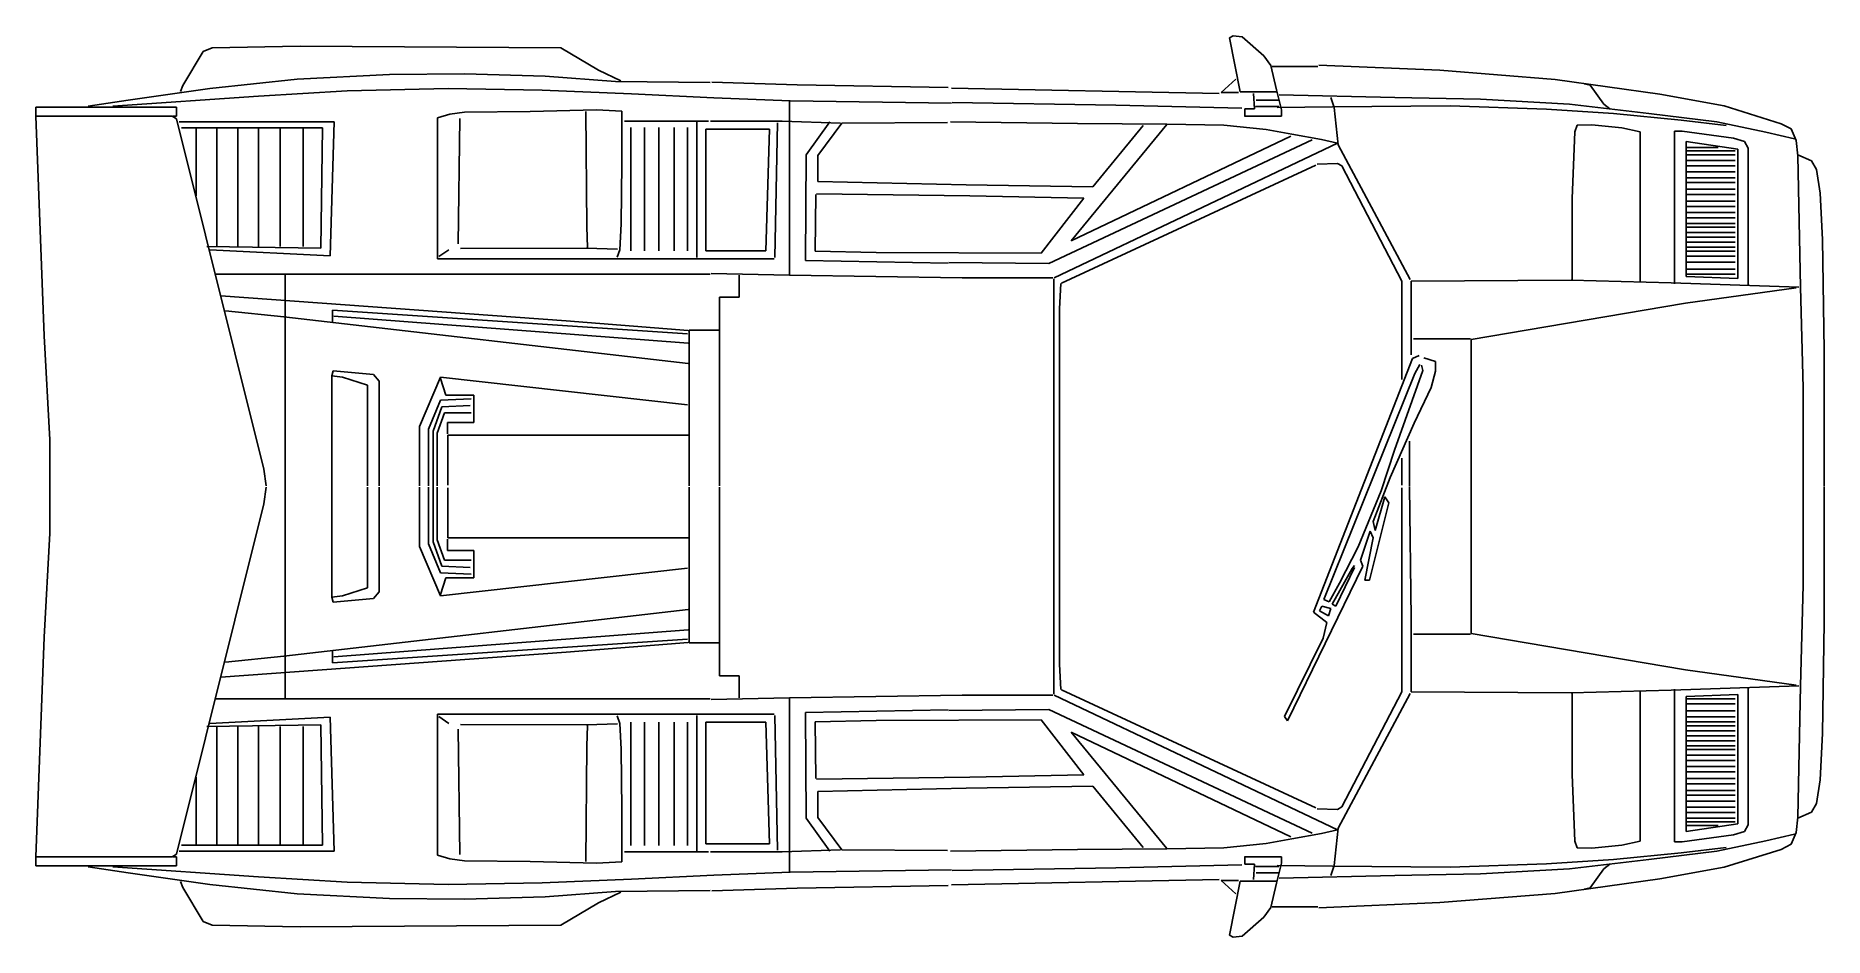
# Model space of a CAD drawing. Extents: x -4.33 to 0, y -1.09 to 1.09.
import ezdxf

# ---------------------------------------------------------------- set-up
doc = ezdxf.new("R2010")
doc.units = 0
doc.layers.get('0').update_dxf_attribs({"linetype": 'CONTINUOUS'})

msp = doc.modelspace()

# ---------------------------------------------------------------- linework, layer by layer
at = {"color": 0, "linetype": 'BYBLOCK'}
for p, q in [((-1.4297, 1.0885), (-1.4386, 1.0834)), ((-1.4386, 1.0834), (-1.4131, 0.9531)), ((-1.408, 1.086), (-1.4297, 1.0885)), ((-1.3555, 1.04), (-1.408, 1.086)), ((-3.9224, 1.0505), (-3.9709, 0.9685)), ((-3.9, 1.0598), (-3.9224, 1.0505)), ((-3.6874, 1.0636), (-3.9, 1.0598)), ((-3.057, 1.0598), (-3.6874, 1.0636)), ((-2.9656, 1.0058), (-3.057, 1.0598)), ((-1.3389, 1.017), (-1.3555, 1.04)), ((-3.471, 0.9946), (-3.2901, 0.9965)), ((-3.2901, 0.9965), (-3.0943, 0.9909)), ((-2.9115, 0.9797), (-2.9656, 1.0058)), ((-1.3248, 0.9582), (-1.3389, 1.017)), ((-1.2255, 1.0147), (-1.3357, 1.0147)), ((-0.9299, 1.0051), (-1.2228, 1.0173)), ((-0.6513, 0.9825), (-0.9299, 1.0051)), ((-4.1033, 0.9331), (-3.9056, 0.961)), ((-3.9709, 0.9685), (-3.9765, 0.9536)), ((-3.9056, 0.961), (-3.6949, 0.9834)), ((-3.5736, 0.9555), (-3.7881, 0.9424)), ((-3.6949, 0.9834), (-3.471, 0.9946)), ((-3.3293, 0.961), (-3.5736, 0.9555)), ((-3.1018, 0.9573), (-3.3293, 0.961)), ((-2.8854, 0.948), (-3.1018, 0.9573)), ((-3.0943, 0.9909), (-2.9246, 0.9778)), ((-2.9246, 0.9778), (-2.6952, 0.976)), ((-2.4846, 0.97), (-2.6911, 0.9762)), ((-2.1194, 0.9639), (-2.4846, 0.97)), ((-1.4642, 0.9492), (-2.1112, 0.962)), ((-1.4233, 0.9837), (-1.4591, 0.9518)), ((-1.4131, 0.9531), (-1.3236, 0.9531)), ((-1.3133, 0.9096), (-1.3248, 0.9582)), ((-0.3974, 0.9477), (-0.6513, 0.9825)), ((-0.5661, 0.9691), (-0.5809, 0.9726)), ((-0.5329, 0.9234), (-0.5661, 0.9691)), ((-3.9869, 0.9161), (-4.3271, 0.9161)), ((-4.3271, 0.9161), (-4.3271, 0.8939)), ((-4.2003, 0.9182), (-4.1033, 0.9331)), ((-3.7881, 0.9424), (-4.1406, 0.9182)), ((-3.9869, 0.8939), (-3.9869, 0.9161)), ((-3.1306, 0.9054), (-2.9706, 0.9092)), ((-2.9706, 0.9092), (-2.9092, 0.9067)), ((-2.6862, 0.9382), (-2.8854, 0.948)), ((-2.5016, 0.9315), (-2.6862, 0.9382)), ((-2.5031, 0.93), (-2.5031, 0.5095)), ((-2.1117, 0.9254), (-2.5016, 0.9315)), ((-1.7136, 0.9211), (-2.1099, 0.9275)), ((-1.4092, 0.9135), (-1.7136, 0.9211)), ((-1.4591, 0.9518), (-1.4169, 0.9518)), ((-1.4016, 0.9122), (-1.4016, 0.8943)), ((-1.3785, 0.9122), (-1.4016, 0.9122)), ((-1.3811, 0.9492), (-1.3785, 0.9122)), ((-1.3197, 0.9173), (-1.376, 0.9173)), ((-1.3197, 0.9326), (-1.3747, 0.9326)), ((-1.19, 0.917), (-1.3232, 0.915)), ((-1.0385, 0.9396), (-1.3191, 0.9457)), ((-1.3133, 0.8943), (-1.3133, 0.9096)), ((-1.1859, 0.915), (-1.1941, 0.9396)), ((-0.9053, 0.9191), (-1.19, 0.917)), ((-1.1757, 0.8249), (-1.1859, 0.915)), ((-0.8316, 0.9355), (-1.0385, 0.9396)), ((-0.6718, 0.9109), (-0.9053, 0.9191)), ((-0.6165, 0.9232), (-0.8316, 0.9355)), ((-0.51, 0.9007), (-0.6718, 0.9109)), ((-0.424, 0.9007), (-0.6165, 0.9232)), ((-0.519, 0.9123), (-0.5329, 0.9234)), ((-0.2417, 0.9191), (-0.3974, 0.9477)), ((-0.1045, 0.8761), (-0.2417, 0.9191)), ((-4.3271, 0.8939), (-4.3069, 0.3629)), ((-3.997, 0.8939), (-4.3271, 0.8939)), ((-3.9869, 0.8879), (-3.997, 0.8939)), ((-3.995, 0.8939), (-3.9869, 0.8939)), ((-3.7756, 0.0411), (-3.9869, 0.8879)), ((-3.9802, 0.8809), (-3.6053, 0.8809)), ((-3.6333, 0.866), (-3.9746, 0.866)), ((-3.9392, 0.702), (-3.9392, 0.866)), ((-3.8888, 0.5789), (-3.8888, 0.866)), ((-3.8385, 0.5789), (-3.8385, 0.866)), ((-3.7881, 0.5789), (-3.7881, 0.866)), ((-3.7359, 0.5789), (-3.7359, 0.866)), ((-3.6799, 0.5789), (-3.6799, 0.866)), ((-3.637, 0.5752), (-3.6333, 0.866)), ((-3.6053, 0.8809), (-3.6147, 0.5566)), ((-3.3547, 0.8901), (-3.3252, 0.899)), ((-3.3547, 0.5497), (-3.3547, 0.8901)), ((-3.3252, 0.899), (-3.2894, 0.9041)), ((-3.3009, 0.8888), (-3.3048, 0.5855)), ((-3.2894, 0.9041), (-3.1306, 0.9054)), ((-2.9962, 0.9054), (-2.9937, 0.6265)), ((-2.9092, 0.9067), (-2.9092, 0.78)), ((-2.6992, 0.8824), (-2.9028, 0.8824)), ((-2.8874, 0.867), (-2.8874, 0.5689)), ((-2.8541, 0.867), (-2.8541, 0.5689)), ((-2.8195, 0.867), (-2.8195, 0.5689)), ((-2.7824, 0.867), (-2.7824, 0.5689)), ((-2.7504, 0.867), (-2.7504, 0.5689)), ((-2.7274, 0.8824), (-2.7274, 0.5523)), ((-2.5216, 0.8822), (-2.6942, 0.8822)), ((-2.5392, 0.5523), (-2.5328, 0.8785)), ((-2.3798, 0.8776), (-2.5216, 0.8822)), ((-2.463, 0.8006), (-2.406, 0.8807)), ((-2.4353, 0.7991), (-2.3767, 0.8776)), ((-2.3767, 0.8776), (-2.1209, 0.8792)), ((-1.8069, 0.8764), (-2.1138, 0.8802)), ((-1.8222, 0.5927), (-1.5908, 0.8738)), ((-1.5908, 0.8751), (-1.8069, 0.8764)), ((-1.6478, 0.8715), (-1.7696, 0.7236)), ((-1.4527, 0.8726), (-1.5908, 0.8751)), ((-1.3504, 0.8623), (-1.4527, 0.8726)), ((-1.4028, 0.8943), (-1.3133, 0.8943)), ((-0.5974, 0.8722), (-0.6036, 0.8566)), ((-0.5622, 0.8732), (-0.5974, 0.8722)), ((-0.4897, 0.8659), (-0.5622, 0.8732)), ((-0.3462, 0.8843), (-0.51, 0.9007)), ((-0.4451, 0.8566), (-0.4897, 0.8659)), ((-0.2601, 0.8802), (-0.424, 0.9007)), ((-0.2376, 0.872), (-0.3462, 0.8843)), ((-0.1413, 0.8556), (-0.2601, 0.8802)), ((-0.0799, 0.8638), (-0.1045, 0.8761)), ((-2.7056, 0.5689), (-2.7056, 0.8632)), ((-2.7056, 0.8632), (-2.552, 0.8632)), ((-2.552, 0.8632), (-2.5609, 0.5689)), ((-1.2392, 0.8368), (-1.8759, 0.5378)), ((-1.8632, 0.5033), (-1.1778, 0.8291)), ((-1.2903, 0.8457), (-1.8222, 0.5927)), ((-1.2878, 0.8508), (-1.3504, 0.8623)), ((-1.2162, 0.8381), (-1.2878, 0.8508)), ((-1.1778, 0.8291), (-1.2162, 0.8381)), ((-1.0016, 0.4995), (-1.1757, 0.8249)), ((-0.6036, 0.8566), (-0.6098, 0.6952)), ((-0.4451, 0.4954), (-0.4451, 0.8566)), ((-0.3625, 0.8577), (-0.3625, 0.4892)), ((-0.3441, 0.8577), (-0.3625, 0.8577)), ((-0.2192, 0.8413), (-0.3441, 0.8577)), ((-0.2089, 0.8147), (-0.3339, 0.8331)), ((-0.3339, 0.8331), (-0.3339, 0.5067)), ((-0.1925, 0.8331), (-0.2192, 0.8413)), ((-0.1843, 0.8167), (-0.1925, 0.8331)), ((-0.0717, 0.8393), (-0.1413, 0.8556)), ((-0.0676, 0.8352), (-0.0799, 0.8638)), ((-0.0635, 0.7983), (-0.0676, 0.8352)), ((-2.9092, 0.78), (-2.9104, 0.6342)), ((-2.4646, 0.545), (-2.463, 0.8006)), ((-2.4353, 0.7359), (-2.4353, 0.7991)), ((-1.1777, 0.7799), (-1.2269, 0.7778)), ((-1.1675, 0.7738), (-1.1777, 0.7799)), ((-0.2566, 0.8183), (-0.3333, 0.8183)), ((-0.2152, 0.8101), (-0.3333, 0.8101)), ((-0.2152, 0.8007), (-0.3333, 0.8007)), ((-0.2152, 0.7873), (-0.3333, 0.7873)), ((-0.2089, 0.5015), (-0.2089, 0.8147)), ((-0.1843, 0.4872), (-0.1843, 0.8167)), ((-0.0307, 0.786), (-0.0635, 0.8004)), ((-0.0574, 0.481), (-0.0635, 0.7983)), ((-0.0184, 0.7656), (-0.0307, 0.786)), ((-2.0762, 0.7282), (-2.4353, 0.7359)), ((-1.8453, 0.4905), (-1.2302, 0.7755)), ((-1.0221, 0.4954), (-1.1675, 0.7738)), ((-0.2152, 0.7738), (-0.3333, 0.7738)), ((-0.2152, 0.7593), (-0.3333, 0.7593)), ((-0.2152, 0.7449), (-0.3333, 0.7449)), ((-0.0102, 0.7082), (-0.0184, 0.7656)), ((-2.4415, 0.5681), (-2.4399, 0.7051)), ((-2.4384, 0.7067), (-2.067, 0.702)), ((-1.7696, 0.7236), (-2.0762, 0.7282)), ((-2.067, 0.702), (-1.7911, 0.6959)), ((-1.7911, 0.6959), (-1.8944, 0.5634)), ((-0.6098, 0.6952), (-0.6098, 0.4985)), ((-0.2152, 0.7335), (-0.3333, 0.7335)), ((-0.2152, 0.7179), (-0.3333, 0.7179)), ((-0.2152, 0.7045), (-0.3333, 0.7045)), ((-0.0041, 0.5957), (-0.0102, 0.7082)), ((-0.2152, 0.689), (-0.3333, 0.689)), ((-0.2152, 0.6755), (-0.3333, 0.6755)), ((-0.2152, 0.661), (-0.3333, 0.661)), ((-2.9937, 0.6265), (-2.9924, 0.5766)), ((-2.9104, 0.6342), (-2.9143, 0.5715)), ((-0.2152, 0.6486), (-0.3333, 0.6486)), ((-0.2152, 0.6351), (-0.3333, 0.6351)), ((-0.2152, 0.6258), (-0.3333, 0.6258)), ((-0.2152, 0.6134), (-0.3333, 0.6134)), ((-3.9131, 0.5789), (-3.637, 0.5752)), ((-3.6147, 0.5566), (-3.9056, 0.5715)), ((-3.3521, 0.5548), (-3.3278, 0.5715)), ((-2.9949, 0.5753), (-3.2996, 0.574)), ((-2.9194, 0.5727), (-2.9949, 0.5753)), ((-2.9143, 0.5715), (-2.9207, 0.5536)), ((-2.5609, 0.5689), (-2.7056, 0.5689)), ((-2.2935, 0.565), (-2.4415, 0.5681)), ((-1.8944, 0.5634), (-2.2935, 0.565)), ((-0.2152, 0.602), (-0.3333, 0.602)), ((-0.2152, 0.5896), (-0.3333, 0.5896)), ((-0.2152, 0.5772), (-0.3333, 0.5772)), ((-0.2152, 0.5679), (-0.3333, 0.5679)), ((0, 0.3275), (-0.0041, 0.5957)), ((-2.5404, 0.5497), (-3.3547, 0.5497)), ((-2.1194, 0.5388), (-2.4646, 0.545)), ((-1.8759, 0.5378), (-2.1176, 0.5403)), ((-0.2152, 0.5555), (-0.3333, 0.5555)), ((-0.2152, 0.541), (-0.3333, 0.541)), ((-0.2152, 0.5244), (-0.3333, 0.5244)), ((-3.7255, 0.512), (-3.8924, 0.512)), ((-2.6956, 0.5124), (-3.7261, 0.5124)), ((-3.7239, 0.5104), (-3.7239, -0.0013)), ((-2.5031, 0.5095), (-2.6927, 0.5142)), ((-2.6254, 0.5101), (-2.6254, 0.4567)), ((-2.0855, 0.5034), (-2.5031, 0.5095)), ((-1.8667, 0.5034), (-2.0855, 0.5034)), ((-1.8643, 0.5007), (-1.8643, -0.0007)), ((-1.847, 0.4897), (-1.8501, 0.4284)), ((-1.0221, 0.2579), (-1.0221, 0.4954)), ((-0.6124, 0.4974), (-0.9995, 0.4954)), ((-0.9995, 0.4954), (-0.9995, 0.3173)), ((-0.3707, 0.4913), (-0.6124, 0.4974)), ((-0.0614, 0.481), (-0.3707, 0.4913)), ((-0.0676, 0.479), (-0.3359, 0.4421)), ((-0.3339, 0.5067), (-0.2089, 0.5015)), ((-0.2152, 0.512), (-0.3333, 0.512)), ((-0.0512, 0.2374), (-0.0574, 0.481)), ((-3.0434, 0.3992), (-3.8793, 0.4597)), ((-2.6726, 0.4567), (-2.6726, 0.0009)), ((-2.6254, 0.4567), (-2.6726, 0.4567)), ((-0.3359, 0.4421), (-0.6739, 0.3848)), ((-3.7272, 0.409), (-3.8679, 0.4238)), ((-2.7489, 0.2962), (-3.7272, 0.409)), ((-2.7505, 0.3682), (-3.6094, 0.4254)), ((-3.6094, 0.4254), (-3.6094, 0.396)), ((-2.7489, 0.3453), (-3.6061, 0.4107)), ((-2.7489, 0.3763), (-3.0434, 0.3992)), ((-1.8501, 0.4284), (-1.8501, -0.0007)), ((-4.3069, 0.3629), (-4.2928, 0.1115)), ((-2.7465, 0.3765), (-2.7465, 0.0009)), ((-2.671, 0.3765), (-2.7465, 0.3765)), ((-0.8562, 0.3562), (-0.9934, 0.3562)), ((-0.6739, 0.3848), (-0.8541, 0.3541)), ((-0.8541, 0.3541), (-0.8541, -0.002)), ((-0.9961, 0.3083), (-1.2355, -0.305)), ((-0.9799, 0.3155), (-0.9961, 0.3083)), ((-0.9403, 0.3011), (-0.9691, 0.3101)), ((0, 0), (0, 0.3275)), ((-3.6078, 0.2783), (-3.611, 0.2668)), ((-3.611, 0.2668), (-3.611, -0.0013)), ((-3.5849, 0.2635), (-3.611, 0.2668)), ((-3.5096, 0.2701), (-3.6078, 0.2783)), ((-3.5243, 0.2439), (-3.5849, 0.2635)), ((-3.4965, 0.2537), (-3.5096, 0.2701)), ((-3.3476, 0.2635), (-3.3984, 0.1442)), ((-2.7505, 0.1965), (-3.3476, 0.2635)), ((-3.3346, 0.2194), (-3.3476, 0.2603)), ((-0.9907, 0.2723), (-1.2103, -0.2744)), ((-1.0393, 0.0871), (-0.9709, 0.2795)), ((-0.9781, 0.2939), (-0.9907, 0.2723)), ((-0.9709, 0.2795), (-0.9745, 0.2921)), ((-0.9511, 0.2382), (-0.9403, 0.2777)), ((-0.9403, 0.2777), (-0.9403, 0.3011)), ((-3.5243, 0.0003), (-3.5243, 0.2439)), ((-3.4965, 0.0003), (-3.4965, 0.2537)), ((-3.2675, 0.2194), (-3.3346, 0.2194)), ((-3.2675, 0.154), (-3.2675, 0.2194)), ((-0.9925, 0.1518), (-0.9511, 0.2382)), ((-0.0512, -0.002), (-0.0512, 0.2374)), ((-3.3476, 0.208), (-3.3771, 0.1377)), ((-3.3444, 0.1916), (-3.3656, 0.1328)), ((-3.3378, 0.1769), (-3.3558, 0.1278)), ((-3.274, 0.2112), (-3.3476, 0.208)), ((-3.2757, 0.1949), (-3.3444, 0.1916)), ((-3.274, 0.1769), (-3.3378, 0.1769)), ((-3.3984, 0.1442), (-3.3984, 0.0003)), ((-3.3771, 0.1377), (-3.3771, 0.0003)), ((-3.3656, 0.1328), (-3.3656, -0.0013)), ((-3.3313, 0.1262), (-3.3313, 0.154)), ((-3.3313, 0.154), (-3.2675, 0.154)), ((-1.0501, 0.0206), (-0.9925, 0.1518)), ((-4.2928, 0.1115), (-4.2928, -0.0012)), ((-3.3558, 0.1278), (-3.3558, 0.0003)), ((-3.3297, 0.002), (-3.3297, 0.1229)), ((-3.3297, 0.1229), (-2.7473, 0.1229)), ((-1.0717, -0.0118), (-1.0393, 0.0871)), ((-1.0036, 0.1085), (-1.0036, 0)), ((-1.0221, 0.002), (-1.0221, 0.0675)), ((-3.7695, 0.0009), (-3.7756, 0.0411)), ((-1.0915, -0.0856), (-1.0501, 0.0206)), ((-4.2928, -0.1136), (-4.2928, -0.0009)), ((-3.7756, -0.0432), (-3.9869, -0.89)), ((-3.7695, -0.0029), (-3.7756, -0.0432)), ((-3.7239, -0.5125), (-3.7239, -0.0008)), ((-3.611, -0.2689), (-3.611, -0.0008)), ((-3.5243, -0.0024), (-3.5243, -0.246)), ((-3.4965, -0.0024), (-3.4965, -0.2558)), ((-3.3984, -0.1463), (-3.3984, -0.0024)), ((-3.3771, -0.1397), (-3.3771, -0.0024)), ((-3.3656, -0.1348), (-3.3656, -0.0008)), ((-3.3558, -0.1299), (-3.3558, -0.0024)), ((-3.3297, -0.004), (-3.3297, -0.125)), ((-2.7465, -0.3786), (-2.7465, -0.003)), ((-2.6726, -0.4588), (-2.6726, -0.003)), ((-1.8643, -0.5028), (-1.8643, -0.0014)), ((-1.8501, -0.4305), (-1.8501, -0.0014)), ((-1.1275, -0.1467), (-1.0717, -0.0118)), ((-1.1005, -0.2276), (-1.0537, -0.0406)), ((-1.0627, -0.0262), (-1.0861, -0.1071)), ((-1.0537, -0.0406), (-1.0627, -0.0262)), ((-1.0221, -0.0041), (-1.0221, -0.0696)), ((-0.9995, -0.3194), (-1.0036, -0.0021)), ((-0.8541, -0.3562), (-0.8541, 0)), ((-0.0512, 0), (-0.0512, -0.2395)), ((0, -0.0021), (0, -0.3296)), ((-1.0861, -0.1071), (-1.0915, -0.0856)), ((-1.0221, -0.0696), (-1.0221, -0.26)), ((-4.3069, -0.365), (-4.2928, -0.1136)), ((-3.3313, -0.1283), (-3.3313, -0.1561)), ((-3.3297, -0.125), (-2.7473, -0.125)), ((-1.1221, -0.1791), (-1.0987, -0.1089)), ((-1.0915, -0.1251), (-1.1113, -0.2276)), ((-1.0987, -0.1089), (-1.0915, -0.1251)), ((-3.3476, -0.2656), (-3.3984, -0.1463)), ((-3.3476, -0.21), (-3.3771, -0.1397)), ((-3.3444, -0.1937), (-3.3656, -0.1348)), ((-3.3378, -0.179), (-3.3558, -0.1299)), ((-3.3313, -0.1561), (-3.2675, -0.1561)), ((-3.2675, -0.1561), (-3.2675, -0.2215)), ((-1.1725, -0.2348), (-1.1275, -0.1467)), ((-2.7505, -0.1986), (-3.3476, -0.2656)), ((-3.274, -0.2133), (-3.3476, -0.21)), ((-3.2757, -0.197), (-3.3444, -0.1937)), ((-3.274, -0.179), (-3.3378, -0.179)), ((-1.2984, -0.5675), (-1.1167, -0.1935)), ((-1.1419, -0.1989), (-1.1905, -0.2852)), ((-1.1815, -0.2906), (-1.1365, -0.1971)), ((-1.1365, -0.1917), (-1.1419, -0.1989)), ((-1.1167, -0.1935), (-1.1221, -0.1791)), ((-3.5243, -0.246), (-3.5849, -0.2656)), ((-3.4965, -0.2558), (-3.5096, -0.2722)), ((-3.3346, -0.2215), (-3.3476, -0.2624)), ((-3.2675, -0.2215), (-3.3346, -0.2215)), ((-1.1977, -0.2798), (-1.1725, -0.2348)), ((-1.1113, -0.2276), (-1.1005, -0.2276)), ((-0.0512, -0.2395), (-0.0574, -0.4831)), ((-2.7489, -0.2983), (-3.7272, -0.4111)), ((-3.5849, -0.2656), (-3.611, -0.2689)), ((-3.6078, -0.2803), (-3.611, -0.2689)), ((-3.5096, -0.2722), (-3.6078, -0.2803)), ((-1.2157, -0.2906), (-1.2211, -0.3014)), ((-1.2211, -0.3014), (-1.1995, -0.314)), ((-1.1941, -0.296), (-1.2157, -0.2906)), ((-1.2103, -0.2744), (-1.1977, -0.2798)), ((-1.1995, -0.314), (-1.1941, -0.296)), ((-1.1905, -0.2852), (-1.1815, -0.2906)), ((-1.0221, -0.26), (-1.0221, -0.4975)), ((-1.2355, -0.305), (-1.2031, -0.3301)), ((-1.2031, -0.3301), (-1.2121, -0.3679)), ((-0.9995, -0.4975), (-0.9995, -0.3194)), ((0, -0.3296), (-0.0041, -0.5978)), ((-4.3271, -0.896), (-4.3069, -0.365)), ((-2.7505, -0.3703), (-3.6094, -0.4275)), ((-2.7489, -0.3474), (-3.6061, -0.4128)), ((-2.7489, -0.3784), (-3.0434, -0.4013)), ((-2.671, -0.3786), (-2.7465, -0.3786)), ((-1.2121, -0.3679), (-1.3056, -0.5568)), ((-0.8562, -0.3583), (-0.9934, -0.3583)), ((-0.6739, -0.3869), (-0.8541, -0.3562)), ((-0.3359, -0.4442), (-0.6739, -0.3869)), ((-3.0434, -0.4013), (-3.8793, -0.4618)), ((-3.7272, -0.4111), (-3.8679, -0.4258)), ((-3.6094, -0.4275), (-3.6094, -0.3981)), ((-1.847, -0.4918), (-1.8501, -0.4305)), ((-2.6254, -0.4588), (-2.6726, -0.4588)), ((-2.6254, -0.5122), (-2.6254, -0.4588)), ((-0.0676, -0.4811), (-0.3359, -0.4442)), ((-3.7255, -0.5141), (-3.8924, -0.5141)), ((-2.6956, -0.5145), (-3.7261, -0.5145)), ((-2.5031, -0.5116), (-2.6927, -0.5162)), ((-2.0855, -0.5055), (-2.5031, -0.5116)), ((-2.5031, -0.9321), (-2.5031, -0.5116)), ((-1.8667, -0.5055), (-2.0855, -0.5055)), ((-1.8632, -0.5054), (-1.1778, -0.8312)), ((-1.8453, -0.4926), (-1.2302, -0.7775)), ((-1.0016, -0.5015), (-1.1757, -0.827)), ((-1.0221, -0.4975), (-1.1675, -0.7758)), ((-0.6124, -0.4995), (-0.9995, -0.4975)), ((-0.3707, -0.4934), (-0.6124, -0.4995)), ((-0.6098, -0.6973), (-0.6098, -0.5006)), ((-0.4451, -0.4975), (-0.4451, -0.8587)), ((-0.0614, -0.4831), (-0.3707, -0.4934)), ((-0.3625, -0.8598), (-0.3625, -0.4913)), ((-0.3339, -0.5087), (-0.2089, -0.5036)), ((-0.3339, -0.8352), (-0.3339, -0.5087)), ((-0.2152, -0.5141), (-0.3333, -0.5141)), ((-0.2089, -0.5036), (-0.2089, -0.8168)), ((-0.1843, -0.4893), (-0.1843, -0.8188)), ((-0.0574, -0.4831), (-0.0635, -0.8004)), ((-3.6147, -0.5587), (-3.9056, -0.5736)), ((-3.6053, -0.883), (-3.6147, -0.5587)), ((-3.3547, -0.5518), (-3.3547, -0.8921)), ((-2.5404, -0.5518), (-3.3547, -0.5518)), ((-3.3521, -0.5569), (-3.3278, -0.5736)), ((-2.9143, -0.5736), (-2.9207, -0.5556)), ((-2.7274, -0.8845), (-2.7274, -0.5544)), ((-2.5392, -0.5544), (-2.5328, -0.8806)), ((-2.1194, -0.5409), (-2.4646, -0.547)), ((-2.4646, -0.547), (-2.463, -0.8027)), ((-1.8759, -0.5399), (-2.1176, -0.5424)), ((-1.2392, -0.8389), (-1.8759, -0.5399)), ((-1.3056, -0.5568), (-1.2984, -0.5675)), ((-0.2152, -0.5265), (-0.3333, -0.5265)), ((-0.2152, -0.5431), (-0.3333, -0.5431)), ((-0.2152, -0.5575), (-0.3333, -0.5575)), ((-3.9131, -0.581), (-3.637, -0.5773)), ((-3.8888, -0.581), (-3.8888, -0.8681)), ((-3.8385, -0.581), (-3.8385, -0.8681)), ((-3.7881, -0.581), (-3.7881, -0.8681)), ((-3.7359, -0.581), (-3.7359, -0.8681)), ((-3.6799, -0.581), (-3.6799, -0.8681)), ((-3.637, -0.5773), (-3.6333, -0.8681)), ((-3.3009, -0.8909), (-3.3048, -0.5876)), ((-2.9949, -0.5774), (-3.2996, -0.5761)), ((-2.9194, -0.5748), (-2.9949, -0.5774)), ((-2.9937, -0.6286), (-2.9924, -0.5787)), ((-2.9104, -0.6362), (-2.9143, -0.5736)), ((-2.8874, -0.8691), (-2.8874, -0.571)), ((-2.8541, -0.8691), (-2.8541, -0.571)), ((-2.8195, -0.8691), (-2.8195, -0.571)), ((-2.7824, -0.8691), (-2.7824, -0.571)), ((-2.7504, -0.8691), (-2.7504, -0.571)), ((-2.7056, -0.571), (-2.7056, -0.8653)), ((-2.5609, -0.571), (-2.7056, -0.571)), ((-2.552, -0.8653), (-2.5609, -0.571)), ((-2.2935, -0.5671), (-2.4415, -0.5701)), ((-2.4415, -0.5701), (-2.4399, -0.7072)), ((-1.8944, -0.5655), (-2.2935, -0.5671)), ((-1.7911, -0.698), (-1.8944, -0.5655)), ((-1.8222, -0.5948), (-1.5908, -0.8759)), ((-1.2903, -0.8478), (-1.8222, -0.5948)), ((-0.2152, -0.57), (-0.3333, -0.57)), ((-0.2152, -0.5793), (-0.3333, -0.5793)), ((-0.2152, -0.5917), (-0.3333, -0.5917)), ((-0.2152, -0.6041), (-0.3333, -0.6041)), ((-0.0041, -0.5978), (-0.0102, -0.7103)), ((-2.9962, -0.9075), (-2.9937, -0.6286)), ((-2.9092, -0.7821), (-2.9104, -0.6362)), ((-0.2152, -0.6155), (-0.3333, -0.6155)), ((-0.2152, -0.6279), (-0.3333, -0.6279)), ((-0.2152, -0.6372), (-0.3333, -0.6372)), ((-0.2152, -0.6507), (-0.3333, -0.6507)), ((-0.2152, -0.6631), (-0.3333, -0.6631)), ((-0.2152, -0.6776), (-0.3333, -0.6776)), ((-0.2152, -0.6911), (-0.3333, -0.6911)), ((-3.9392, -0.7041), (-3.9392, -0.8681)), ((-2.4384, -0.7088), (-2.067, -0.7041)), ((-2.0762, -0.7303), (-2.4353, -0.738)), ((-1.7696, -0.7257), (-2.0762, -0.7303)), ((-2.067, -0.7041), (-1.7911, -0.698)), ((-1.6478, -0.8735), (-1.7696, -0.7257)), ((-0.6036, -0.8587), (-0.6098, -0.6973)), ((-0.2152, -0.7066), (-0.3333, -0.7066)), ((-0.2152, -0.72), (-0.3333, -0.72)), ((-0.2152, -0.7356), (-0.3333, -0.7356)), ((-0.0102, -0.7103), (-0.0184, -0.7677)), ((-2.4353, -0.738), (-2.4353, -0.8012)), ((-1.1675, -0.7758), (-1.1777, -0.782)), ((-0.2152, -0.7469), (-0.3333, -0.7469)), ((-0.2152, -0.7614), (-0.3333, -0.7614)), ((-0.2152, -0.7759), (-0.3333, -0.7759)), ((-0.0184, -0.7677), (-0.0307, -0.7881)), ((-2.9092, -0.9088), (-2.9092, -0.7821)), ((-2.463, -0.8027), (-2.406, -0.8828)), ((-2.4353, -0.8012), (-2.3767, -0.8797)), ((-1.1777, -0.782), (-1.2269, -0.7799)), ((-0.2089, -0.8168), (-0.3339, -0.8352)), ((-0.2152, -0.7894), (-0.3333, -0.7894)), ((-0.2152, -0.8028), (-0.3333, -0.8028)), ((-0.2152, -0.8121), (-0.3333, -0.8121)), ((-0.2566, -0.8204), (-0.3333, -0.8204)), ((-0.1843, -0.8188), (-0.1925, -0.8352)), ((-0.0635, -0.8004), (-0.0676, -0.8372)), ((-0.0307, -0.7881), (-0.0635, -0.8025)), ((-2.7056, -0.8653), (-2.552, -0.8653)), ((-1.3504, -0.8644), (-1.4527, -0.8747)), ((-1.2878, -0.8529), (-1.3504, -0.8644)), ((-1.2162, -0.8402), (-1.2878, -0.8529)), ((-1.1778, -0.8312), (-1.2162, -0.8402)), ((-1.1757, -0.827), (-1.1859, -0.9171)), ((-0.5974, -0.8742), (-0.6036, -0.8587)), ((-0.4451, -0.8587), (-0.4897, -0.868)), ((-0.3441, -0.8598), (-0.3625, -0.8598)), ((-0.2192, -0.8434), (-0.3441, -0.8598)), ((-0.1413, -0.8577), (-0.2601, -0.8823)), ((-0.1925, -0.8352), (-0.2192, -0.8434)), ((-0.0717, -0.8413), (-0.1413, -0.8577)), ((-0.0676, -0.8372), (-0.0799, -0.8659)), ((-3.997, -0.896), (-4.3271, -0.896)), ((-4.3271, -0.9182), (-4.3271, -0.896)), ((-3.9869, -0.89), (-3.997, -0.896)), ((-3.995, -0.896), (-3.9869, -0.896)), ((-3.9869, -0.896), (-3.9869, -0.9182)), ((-3.9802, -0.883), (-3.6053, -0.883)), ((-3.6333, -0.8681), (-3.9746, -0.8681)), ((-3.3547, -0.8921), (-3.3252, -0.9011)), ((-3.3252, -0.9011), (-3.2894, -0.9062)), ((-3.2894, -0.9062), (-3.1306, -0.9075)), ((-3.1306, -0.9075), (-2.9706, -0.9113)), ((-2.6992, -0.8845), (-2.9028, -0.8845)), ((-2.5216, -0.8843), (-2.6942, -0.8843)), ((-2.3798, -0.8797), (-2.5216, -0.8843)), ((-2.3767, -0.8797), (-2.1209, -0.8812)), ((-1.8069, -0.8785), (-2.1138, -0.8823)), ((-1.5908, -0.8772), (-1.8069, -0.8785)), ((-1.4527, -0.8747), (-1.5908, -0.8772)), ((-1.4028, -0.8964), (-1.3133, -0.8964)), ((-1.4016, -0.9143), (-1.4016, -0.8964)), ((-1.3133, -0.8964), (-1.3133, -0.9117)), ((-0.51, -0.9028), (-0.6718, -0.913)), ((-0.424, -0.9028), (-0.6165, -0.9253)), ((-0.5622, -0.8753), (-0.5974, -0.8742)), ((-0.4897, -0.868), (-0.5622, -0.8753)), ((-0.3462, -0.8864), (-0.51, -0.9028)), ((-0.2601, -0.8823), (-0.424, -0.9028)), ((-0.2376, -0.8741), (-0.3462, -0.8864)), ((-0.1045, -0.8782), (-0.2417, -0.9212)), ((-0.0799, -0.8659), (-0.1045, -0.8782)), ((-3.9869, -0.9182), (-4.3271, -0.9182)), ((-4.2003, -0.9203), (-4.1033, -0.9352)), ((-3.7881, -0.9445), (-4.1406, -0.9203)), ((-4.1033, -0.9352), (-3.9056, -0.9631)), ((-3.5736, -0.9575), (-3.7881, -0.9445)), ((-2.8854, -0.9501), (-3.1018, -0.9594)), ((-2.9706, -0.9113), (-2.9092, -0.9088)), ((-2.6862, -0.9403), (-2.8854, -0.9501)), ((-2.5016, -0.9336), (-2.6862, -0.9403)), ((-2.1117, -0.9274), (-2.5016, -0.9336)), ((-1.4642, -0.9513), (-2.1112, -0.9641)), ((-1.7136, -0.9232), (-2.1099, -0.9296)), ((-1.4092, -0.9155), (-1.7136, -0.9232)), ((-1.3785, -0.9143), (-1.4016, -0.9143)), ((-1.3811, -0.9513), (-1.3785, -0.9143)), ((-1.3197, -0.9194), (-1.376, -0.9194)), ((-1.3197, -0.9347), (-1.3747, -0.9347)), ((-1.3133, -0.9117), (-1.3248, -0.9603)), ((-1.19, -0.9191), (-1.3232, -0.9171)), ((-1.0385, -0.9416), (-1.3191, -0.9478)), ((-1.1859, -0.9171), (-1.1941, -0.9416)), ((-0.9053, -0.9212), (-1.19, -0.9191)), ((-0.8316, -0.9376), (-1.0385, -0.9416)), ((-0.6718, -0.913), (-0.9053, -0.9212)), ((-0.6165, -0.9253), (-0.8316, -0.9376)), ((-0.3974, -0.9498), (-0.6513, -0.9846)), ((-0.5329, -0.9254), (-0.5661, -0.9712)), ((-0.519, -0.9144), (-0.5329, -0.9254)), ((-0.2417, -0.9212), (-0.3974, -0.9498)), ((-3.9709, -0.9706), (-3.9765, -0.9557)), ((-3.9224, -1.0526), (-3.9709, -0.9706)), ((-3.9056, -0.9631), (-3.6949, -0.9855)), ((-3.6949, -0.9855), (-3.471, -0.9967)), ((-3.3293, -0.9631), (-3.5736, -0.9575)), ((-3.1018, -0.9594), (-3.3293, -0.9631)), ((-3.2901, -0.9985), (-3.0943, -0.993)), ((-3.0943, -0.993), (-2.9246, -0.9799)), ((-2.9115, -0.9818), (-2.9656, -1.0079)), ((-2.9246, -0.9799), (-2.6952, -0.978)), ((-2.4846, -0.9721), (-2.6911, -0.9783)), ((-2.1194, -0.966), (-2.4846, -0.9721)), ((-1.4233, -0.9858), (-1.4591, -0.9539)), ((-1.4591, -0.9539), (-1.4169, -0.9539)), ((-1.4386, -1.0855), (-1.4131, -0.9552)), ((-1.4131, -0.9552), (-1.3236, -0.9552)), ((-1.3248, -0.9603), (-1.3389, -1.0191)), ((-0.6513, -0.9846), (-0.9299, -1.0071)), ((-0.5661, -0.9712), (-0.5809, -0.9747)), ((-3.471, -0.9967), (-3.2901, -0.9985)), ((-2.9656, -1.0079), (-3.057, -1.0619)), ((-1.3389, -1.0191), (-1.3555, -1.0421)), ((-1.2255, -1.0168), (-1.3357, -1.0168)), ((-0.9299, -1.0071), (-1.2228, -1.0194)), ((-3.9, -1.0619), (-3.9224, -1.0526)), ((-3.6874, -1.0657), (-3.9, -1.0619)), ((-3.057, -1.0619), (-3.6874, -1.0657)), ((-1.3555, -1.0421), (-1.408, -1.0881)), ((-1.4297, -1.0906), (-1.4386, -1.0855)), ((-1.408, -1.0881), (-1.4297, -1.0906))]:
    msp.add_line(p, q, dxfattribs=at)

doc.saveas('drawing.dxf')
